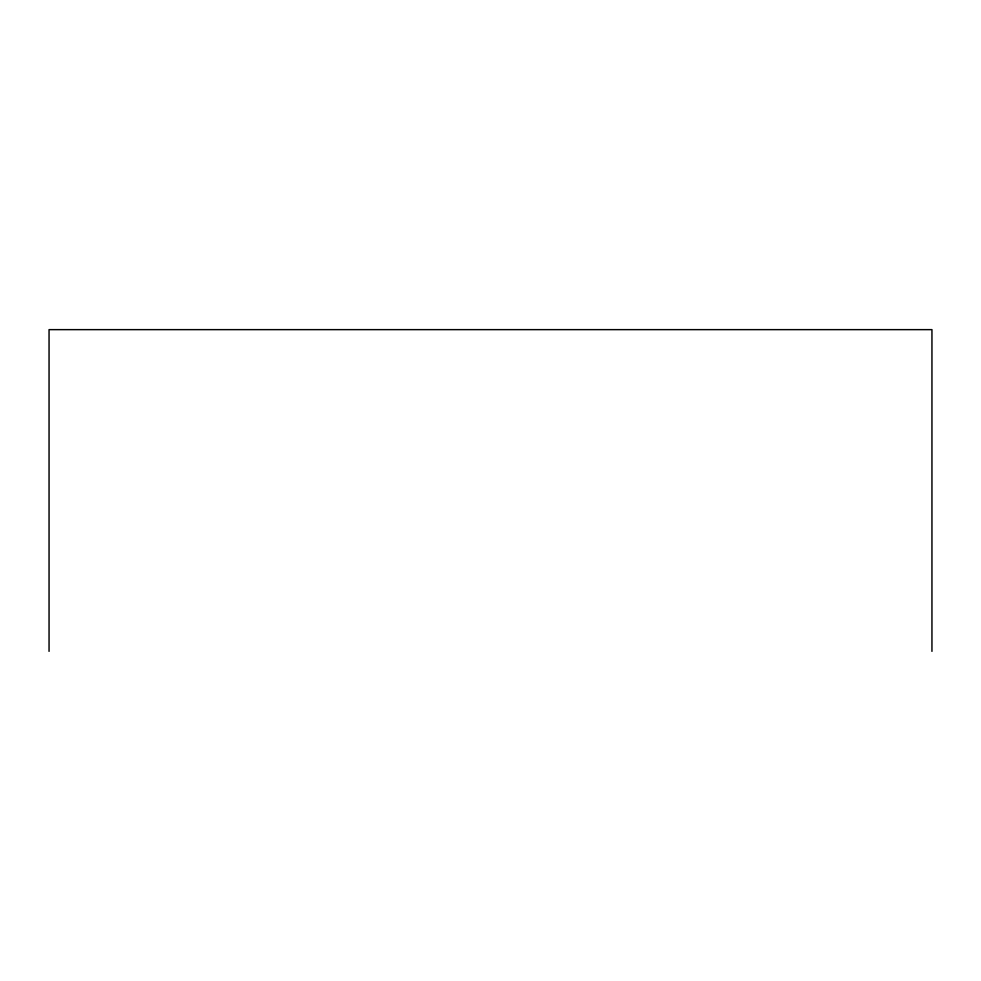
<?xml version="1.0" encoding="UTF-8"?>
<svg xmlns="http://www.w3.org/2000/svg" width="981" height="981" viewBox="0 0 981 981"><rect width="100%" height="100%" fill="white"/><g stroke="black" fill="none" stroke-linecap="round" stroke-linejoin="round"><path stroke-width="1.47" d="M931.95 651.359L931.95 329.641L49.05 329.641L49.05 651.359"/></g></svg>
